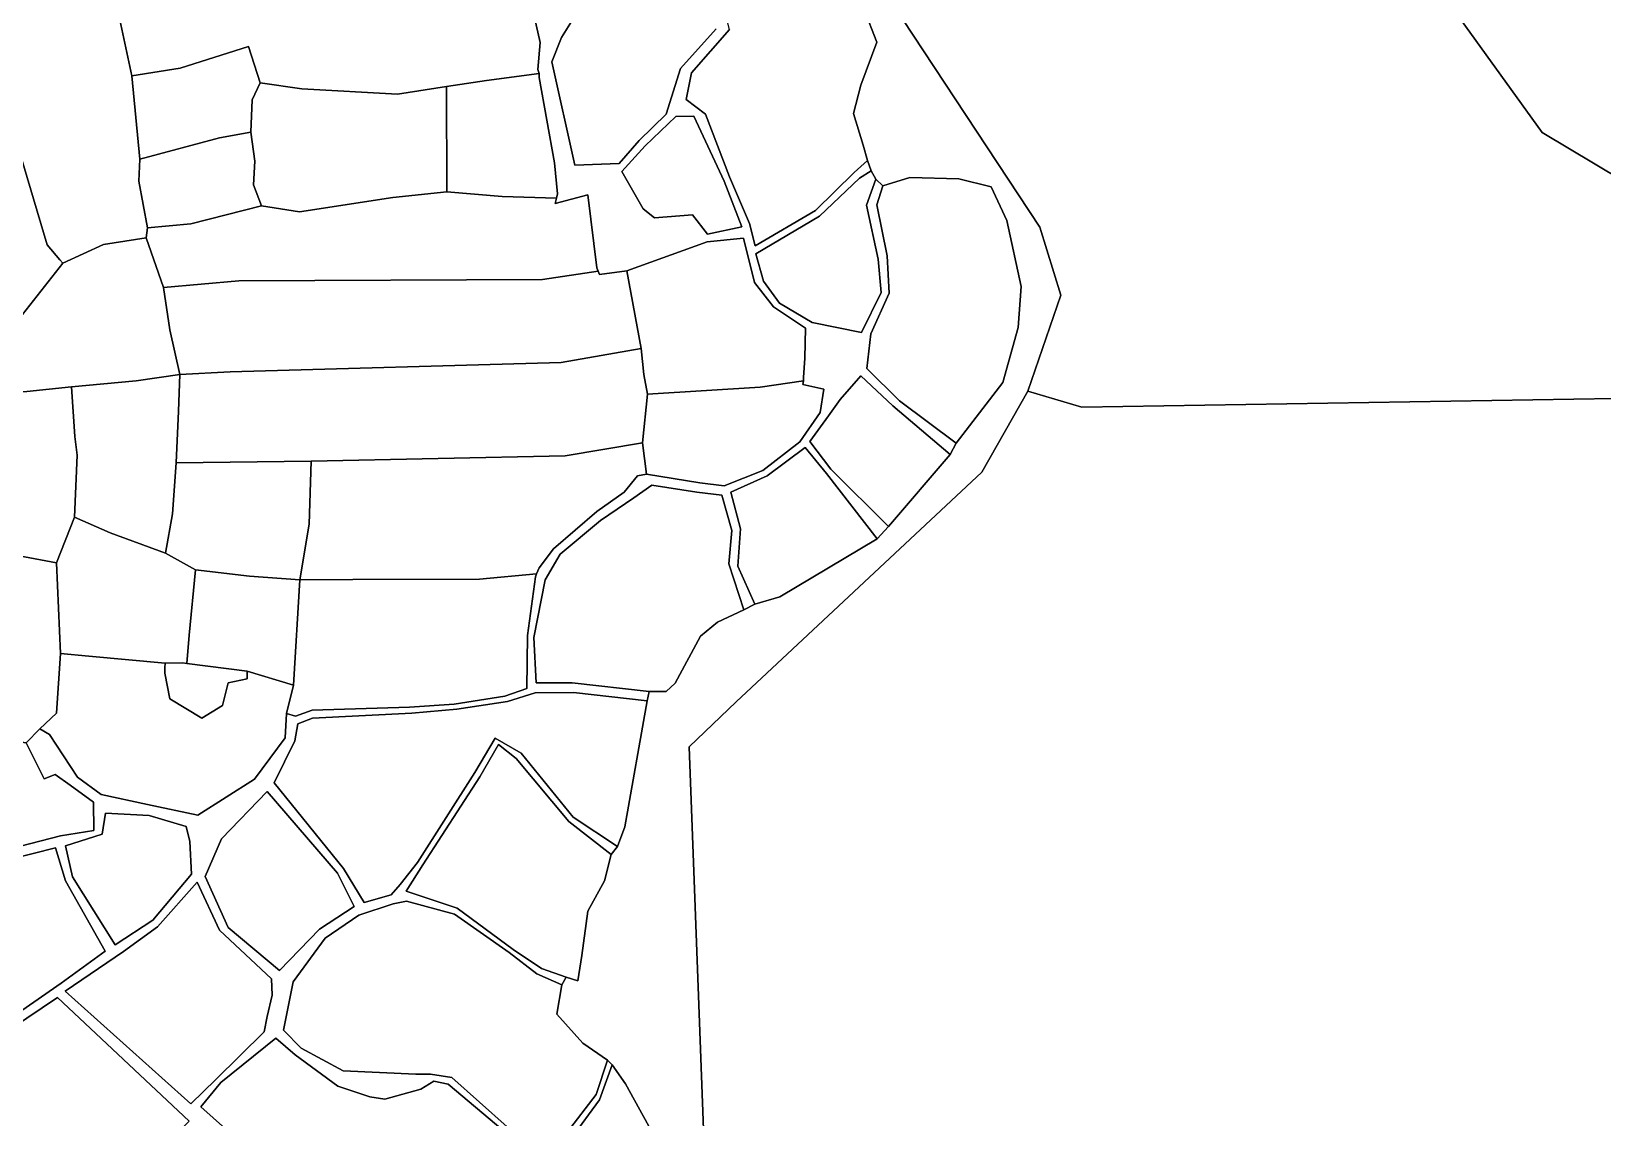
# Model space of a CAD drawing. Extents: x 542555 to 550520, y 1840485 to 1846995.
# Drawn here: x 547859.2 to 548005.7, y 1841686.8 to 1841788 of the extents above; entities that cross this region are included whole.
import ezdxf

# ---------------------------------------------------------------- set-up
doc = ezdxf.new("R2010")
doc.units = 0
doc.layers.add('Level 30', color=7, linetype='Continuous')

msp = doc.modelspace()

# ---------------------------------------------------------------- linework, layer by layer
at = {"layer": 'Level 30'}
for points in [[(548014.88, 1841769.74), (548000.05, 1841778.57), (547990.99, 1841791.19), (547996.14, 1841794.86), (547998.24, 1841796.77), (547999.26, 1841797.7), (548001.32, 1841802.09), (547999.56, 1841808.66), (547996.99, 1841815.98), (547992.3, 1841823.97), (547987.61, 1841832.72), (547983.07, 1841839.02), (547987.34, 1841842.76), (547988.04, 1841843.32), (547990.56, 1841843.4), (548000.69, 1841844.06), (548003.53, 1841845.29), (548006.06, 1841843.94)], [(547936.47, 1841795.18), (547953.23, 1841769.76), (547955.19, 1841763.43), (547952.11, 1841754.46), (547947.83, 1841746.91), (547924.92, 1841725.52), (547920.53, 1841721.32), (547922.21, 1841676.53)], [(548014.48, 1841753.9), (547957.14, 1841752.97), (547952.11, 1841754.46), (547955.19, 1841763.43), (547953.23, 1841769.76), (547936.47, 1841795.18)], [(547850.72, 1841710.11), (547861.95, 1841713.01), (547865.03, 1841713.52), (547865, 1841716.15), (547862.84, 1841717.75), (547861.43, 1841718.72), (547860.4, 1841718.33), (547858.74, 1841721.7), (547860.01, 1841723), (547860.9, 1841722.46), (547863.51, 1841718.47), (547865.74, 1841716.86), (547870.06, 1841715.95), (547874.73, 1841714.94), (547880.02, 1841718.31), (547882.87, 1841722.15), (547883, 1841724.41), (547883.83, 1841724.17), (547885.4, 1841724.74), (547894.48, 1841725), (547898.64, 1841725.29), (547903.36, 1841726.02), (547905.4, 1841726.76), (547905.46, 1841731.68), (547906.21, 1841737.17), (547906.32, 1841737.45), (547906.55, 1841738.01), (547907.9, 1841739.77), (547911.94, 1841743.24), (547914.47, 1841745.05), (547915.72, 1841746.58), (547916.56, 1841746.73), (547921.53, 1841745.91), (547923.79, 1841745.64), (547927.41, 1841747.07), (547930.84, 1841749.73), (547932.75, 1841752.49), (547933.08, 1841754.64), (547931.13, 1841755.08), (547931.2, 1841755.43), (547931.2, 1841755.74), (547931.33, 1841757.53), (547931.39, 1841760.34), (547928.4, 1841762.32), (547926.63, 1841764.59), (547925.61, 1841768.72), (547922.21, 1841768.4), (547914.74, 1841765.69), (547912.19, 1841765.34), (547912.06, 1841765.66), (547911.93, 1841765.98), (547911.09, 1841772.77), (547908.05, 1841771.96), (547908.17, 1841772.46), (547908.27, 1841772.85), (547907.99, 1841775.75), (547906.56, 1841783.7), (547906.56, 1841784.09), (547906.44, 1841784.46), (547906.65, 1841786.97), (547905.08, 1841793.87)], [(547905.08, 1841793.87), (547906.65, 1841786.97), (547906.44, 1841784.46), (547906.56, 1841784.09), (547901.64, 1841783.44), (547897.93, 1841782.88), (547893.35, 1841782.17), (547884.42, 1841782.65), (547880.55, 1841783.21), (547879.46, 1841786.6), (547873.08, 1841784.57), (547868.57, 1841783.87), (547867.18, 1841790.39)], [(547923.07, 1841788.25), (547919.72, 1841784.55), (547918.4, 1841780.29), (547915.89, 1841777.83), (547914.01, 1841775.69), (547909.87, 1841775.53), (547907.75, 1841785.16), (547908.63, 1841787.43), (547911.42, 1841791.93)], [(547911.42, 1841791.93), (547908.63, 1841787.43), (547907.75, 1841785.16), (547909.87, 1841775.53), (547914.01, 1841775.69), (547915.89, 1841777.83), (547918.4, 1841780.29), (547919.72, 1841784.55), (547923.07, 1841788.25)], [(547990.99, 1841791.19), (548000.05, 1841778.57), (548014.88, 1841769.74)], [(547917.12, 1841685.34), (547914.6, 1841689.89), (547913.35, 1841691.66), (547912.94, 1841692.1), (547910.64, 1841693.68), (547908.19, 1841696.4), (547908.66, 1841699.11), (547909.07, 1841699.83), (547910.15, 1841699.49), (547910.52, 1841701.86), (547911.09, 1841705.99), (547912.64, 1841708.83), (547913.27, 1841711.29), (547913.86, 1841712.03), (547914.54, 1841713.86), (547916.62, 1841725.61), (547916.81, 1841726.47), (547918.41, 1841726.47), (547919.23, 1841727.26), (547921.61, 1841731.63), (547923.17, 1841732.92), (547925.64, 1841734.07), (547926.66, 1841734.61), (547929, 1841735.3), (547938.05, 1841740.7), (547939.12, 1841741.85), (547944.86, 1841748.55), (547945.43, 1841749.62), (547949.77, 1841755.28), (547951.2, 1841760.41), (547951.5, 1841764.22), (547950.14, 1841770.38), (547948.68, 1841773.53), (547945.68, 1841774.26), (547941.11, 1841774.38), (547938.59, 1841773.61), (547937.95, 1841774.22), (547937.51, 1841775.01), (547937.17, 1841775.97), (547936.77, 1841777.4), (547935.85, 1841780.36), (547936.55, 1841783.01), (547938.04, 1841787), (547936.81, 1841790.12)], [(547924.29, 1841788.19), (547920.77, 1841784.15), (547920.27, 1841781.67), (547922.05, 1841780.29), (547924.31, 1841774.44), (547926.15, 1841770.1), (547926.68, 1841768.02), (547932.3, 1841771.32), (547935.93, 1841774.86), (547937.17, 1841775.97), (547937.51, 1841775.01), (547936.43, 1841774.33), (547932.69, 1841770.77), (547926.76, 1841767.26), (547927.46, 1841764.71), (547928.96, 1841762.67), (547931.99, 1841760.87), (547936.61, 1841759.95), (547938.45, 1841763.67), (547938.16, 1841766.77), (547937.07, 1841771.81), (547937.95, 1841774.22), (547938.59, 1841773.61), (547938.04, 1841771.83), (547939, 1841767.1), (547939.19, 1841763.61), (547937.48, 1841759.82), (547937.1, 1841756.58), (547940.13, 1841753.58), (547945.43, 1841749.62), (547944.86, 1841748.55), (547939.51, 1841753.1), (547936.54, 1841755.91), (547934.6, 1841753.68), (547933.54, 1841752.16), (547931.78, 1841749.78), (547933.76, 1841747.21), (547939.12, 1841741.85), (547938.05, 1841740.7), (547933.35, 1841746.8), (547931.35, 1841749.23), (547927.82, 1841746.59), (547924.42, 1841745.04), (547925.33, 1841741.64), (547925.07, 1841738.14), (547926.66, 1841734.61), (547925.64, 1841734.07), (547924.24, 1841738.36), (547924.51, 1841741.49), (547923.57, 1841744.77), (547921.25, 1841745.04), (547917.05, 1841745.69), (547915.37, 1841744.53), (547912.26, 1841742.42), (547908.52, 1841739.27), (547907.11, 1841736.88), (547906.06, 1841731.49), (547906.29, 1841727.28), (547909.63, 1841727.27), (547916.81, 1841726.47), (547916.62, 1841725.61), (547909.75, 1841726.37), (547906.19, 1841726.36), (547903.59, 1841725.55), (547898.87, 1841724.82), (547894.69, 1841724.45), (547885.42, 1841723.98), (547884.06, 1841723.46), (547883.79, 1841721.87), (547881.84, 1841717.96), (547888.32, 1841709.96), (547890.23, 1841706.8), (547892.77, 1841707.52), (547893.6, 1841708.47), (547895.21, 1841710.54), (547900.57, 1841718.93), (547902.44, 1841722.13), (547904.89, 1841720.73), (547909.72, 1841714.75), (547913.86, 1841712.03), (547913.27, 1841711.29), (547909.31, 1841714.35), (547904.42, 1841720.23), (547902.76, 1841721.54), (547901.03, 1841718.51), (547895.72, 1841710.31), (547894.15, 1841707.85), (547898.92, 1841706.28), (547904.13, 1841702.41), (547906.77, 1841700.65), (547909.07, 1841699.83), (547908.66, 1841699.11), (547906.33, 1841700.14), (547903.77, 1841702.13), (547898.65, 1841705.72), (547894.18, 1841706.94), (547892.96, 1841706.69), (547889.74, 1841705.62), (547886.62, 1841703.49), (547883.63, 1841699.39), (547882.71, 1841694.9), (547884.36, 1841693.22), (547888.3, 1841691.12), (547895.05, 1841690.8), (547896.44, 1841690.79), (547898.4, 1841690.48), (547903.58, 1841685.9)], [(548036.43, 1841658.66), (547988.9, 1841653.66), (547976.49, 1841654.33), (547922.39, 1841644.75), (547919.16, 1841656.52), (547922.21, 1841676.53), (547920.53, 1841721.32), (547924.92, 1841725.52), (547947.83, 1841746.91), (547952.11, 1841754.46), (547957.14, 1841752.97), (548014.48, 1841753.9)], [(547873.92, 1841686.42), (547861.66, 1841697.95), (547857.36, 1841695.04)], [(547909.1, 1841685.29), (547911.86, 1841688.89), (547912.94, 1841692.1), (547913.35, 1841691.66), (547912.17, 1841688.39), (547909.55, 1841684.8)]]:
    msp.add_lwpolyline(points, dxfattribs=at)
for points in [[(547870.04, 1841769.68), (547869.91, 1841768.77), (547865.95, 1841768.13), (547862.16, 1841766.4), (547861.87, 1841766.7), (547860.7, 1841768.11), (547857.3, 1841779.51), (547855.45, 1841784.14), (547853.05, 1841788.38), (547854.13, 1841789.45), (547856.22, 1841789.67), (547861, 1841791.79), (547861.33, 1841791.97), (547865.94, 1841794.95), (547867.18, 1841790.39), (547868.57, 1841783.87), (547869.33, 1841776.11), (547869.23, 1841774.03)], [(547936.77, 1841777.4), (547937.17, 1841775.97), (547935.93, 1841774.86), (547932.3, 1841771.32), (547926.68, 1841768.02), (547926.15, 1841770.1), (547924.31, 1841774.44), (547922.05, 1841780.29), (547920.27, 1841781.67), (547920.77, 1841784.15), (547924.29, 1841788.19), (547923.66, 1841790.77), (547922.63, 1841793.26), (547931.07, 1841794.29), (547934.71, 1841792.68), (547936.81, 1841790.12), (547938.04, 1841787), (547936.55, 1841783.01), (547935.85, 1841780.36)], [(547862.16, 1841766.4), (547858.38, 1841761.63), (547854.17, 1841765.61), (547850.86, 1841770.74), (547843.11, 1841780.9), (547845.69, 1841783.6), (547848.15, 1841785.88), (547848.5, 1841785.15), (547850.32, 1841783.67), (547852.55, 1841783.11), (547854.85, 1841783.5), (547855.45, 1841784.14), (547857.3, 1841779.51), (547860.7, 1841768.11), (547861.87, 1841766.7)], [(547868.57, 1841783.87), (547873.08, 1841784.57), (547879.46, 1841786.6), (547880.55, 1841783.21), (547879.8, 1841781.62), (547879.69, 1841778.6), (547876.76, 1841778.08), (547869.33, 1841776.11)], [(547884.22, 1841771.19), (547880.68, 1841771.74), (547879.94, 1841773.69), (547880.04, 1841775.91), (547879.69, 1841778.6), (547879.8, 1841781.62), (547880.55, 1841783.21), (547884.42, 1841782.65), (547893.35, 1841782.17), (547897.93, 1841782.88), (547897.96, 1841773.04), (547892.9, 1841772.52)], [(547908.27, 1841772.85), (547908.17, 1841772.46), (547903.11, 1841772.61), (547897.96, 1841773.04), (547897.93, 1841782.88), (547901.64, 1841783.44), (547906.56, 1841784.09), (547906.56, 1841783.7), (547907.99, 1841775.75)], [(547923.81, 1841774.04), (547925.44, 1841769.79), (547922.25, 1841769.1), (547920.85, 1841770.91), (547917.3, 1841770.64), (547916.25, 1841771.48), (547914.26, 1841774.95), (547916.45, 1841777.34), (547919.3, 1841780.06), (547920.97, 1841780.11)], [(547925.44, 1841769.79), (547923.81, 1841774.04), (547920.97, 1841780.11), (547919.3, 1841780.06), (547916.45, 1841777.34), (547914.26, 1841774.95), (547916.25, 1841771.48), (547917.3, 1841770.64), (547920.85, 1841770.91), (547922.25, 1841769.1)], [(547874.07, 1841770.08), (547870.04, 1841769.68), (547869.23, 1841774.03), (547869.33, 1841776.11), (547876.76, 1841778.08), (547879.69, 1841778.6), (547880.04, 1841775.91), (547879.94, 1841773.69), (547880.68, 1841771.74)], [(547937.95, 1841774.22), (547937.07, 1841771.81), (547938.16, 1841766.77), (547938.45, 1841763.67), (547936.61, 1841759.95), (547931.99, 1841760.87), (547928.96, 1841762.67), (547927.46, 1841764.71), (547926.76, 1841767.26), (547932.69, 1841770.77), (547936.43, 1841774.33), (547937.51, 1841775.01)], [(547949.77, 1841755.28), (547945.43, 1841749.62), (547940.13, 1841753.58), (547937.1, 1841756.58), (547937.48, 1841759.82), (547939.19, 1841763.61), (547939, 1841767.1), (547938.04, 1841771.83), (547938.59, 1841773.61), (547941.11, 1841774.38), (547945.68, 1841774.26), (547948.68, 1841773.53), (547950.14, 1841770.38), (547951.5, 1841764.22), (547951.2, 1841760.41)], [(547878.55, 1841764.74), (547871.55, 1841764.13), (547869.91, 1841768.77), (547870.04, 1841769.68), (547874.07, 1841770.08), (547880.68, 1841771.74), (547884.22, 1841771.19), (547892.9, 1841772.52), (547897.96, 1841773.04), (547903.11, 1841772.61), (547908.17, 1841772.46), (547908.05, 1841771.96), (547911.09, 1841772.77), (547911.93, 1841765.98), (547912.06, 1841765.66), (547906.87, 1841764.87)], [(547868.99, 1841755.44), (547862.97, 1841754.86), (547858.79, 1841754.43), (547855.49, 1841754.31), (547854.86, 1841754.27), (547853.5, 1841757.09), (547856.12, 1841758.99), (547858.38, 1841761.63), (547862.16, 1841766.4), (547865.95, 1841768.13), (547869.91, 1841768.77), (547871.55, 1841764.13), (547872.13, 1841760.19), (547873.06, 1841756.02)], [(547931.2, 1841755.74), (547931.2, 1841755.43), (547927.16, 1841754.85), (547916.65, 1841754.19), (547916.32, 1841756.01), (547916.07, 1841758.46), (547914.74, 1841765.69), (547922.21, 1841768.4), (547925.61, 1841768.72), (547926.63, 1841764.59), (547928.4, 1841762.32), (547931.39, 1841760.34), (547931.33, 1841757.53)], [(547914.74, 1841765.69), (547916.07, 1841758.46), (547908.62, 1841757.14), (547877.74, 1841756.28), (547873.06, 1841756.02), (547872.13, 1841760.19), (547871.55, 1841764.13), (547878.55, 1841764.74), (547906.87, 1841764.87), (547912.06, 1841765.66), (547912.19, 1841765.34)], [(547916.65, 1841754.19), (547916.2, 1841749.64), (547908.98, 1841748.45), (547885.3, 1841747.93), (547872.72, 1841747.78), (547872.94, 1841752.6), (547873.06, 1841756.02), (547877.74, 1841756.28), (547908.62, 1841757.14), (547916.07, 1841758.46), (547916.32, 1841756.01)], [(547862.97, 1841754.86), (547868.99, 1841755.44), (547873.06, 1841756.02), (547872.94, 1841752.6), (547872.72, 1841747.78), (547872.39, 1841743.03), (547871.71, 1841739.36), (547866.58, 1841741.25), (547863.23, 1841742.72), (547863.48, 1841748.5), (547863.28, 1841750.25)], [(547931.13, 1841755.08), (547933.08, 1841754.64), (547932.75, 1841752.49), (547930.84, 1841749.73), (547927.41, 1841747.07), (547923.79, 1841745.64), (547921.53, 1841745.91), (547916.56, 1841746.73), (547916.2, 1841749.64), (547916.65, 1841754.19), (547927.16, 1841754.85), (547931.2, 1841755.43)], [(547944.86, 1841748.55), (547939.12, 1841741.85), (547933.76, 1841747.21), (547931.78, 1841749.78), (547933.54, 1841752.16), (547934.6, 1841753.68), (547936.54, 1841755.91), (547939.51, 1841753.1)], [(547863.48, 1841748.5), (547863.23, 1841742.72), (547861.56, 1841738.45), (547856.07, 1841739.48), (547851.23, 1841739.7), (547852.71, 1841745.57), (547854.16, 1841749.87), (547854.86, 1841754.27), (547855.49, 1841754.31), (547858.79, 1841754.43), (547862.97, 1841754.86), (547863.28, 1841750.25)], [(547916.2, 1841749.64), (547916.56, 1841746.73), (547915.72, 1841746.58), (547914.47, 1841745.05), (547911.94, 1841743.24), (547907.9, 1841739.77), (547906.55, 1841738.01), (547906.32, 1841737.45), (547900.98, 1841736.93), (547889.19, 1841736.92), (547884.25, 1841736.87), (547885.12, 1841742.07), (547885.3, 1841747.93), (547908.98, 1841748.45)], [(547929, 1841735.3), (547926.66, 1841734.61), (547925.07, 1841738.14), (547925.33, 1841741.64), (547924.42, 1841745.04), (547927.82, 1841746.59), (547931.35, 1841749.23), (547933.35, 1841746.8), (547938.05, 1841740.7)], [(547885.12, 1841742.07), (547884.25, 1841736.87), (547879.55, 1841737.22), (547874.51, 1841737.82), (547871.71, 1841739.36), (547872.39, 1841743.03), (547872.72, 1841747.78), (547885.3, 1841747.93)], [(547918.41, 1841726.47), (547916.81, 1841726.47), (547909.63, 1841727.27), (547906.29, 1841727.28), (547906.06, 1841731.49), (547907.11, 1841736.88), (547908.52, 1841739.27), (547912.26, 1841742.42), (547915.37, 1841744.53), (547917.05, 1841745.69), (547921.25, 1841745.04), (547923.57, 1841744.77), (547924.51, 1841741.49), (547924.24, 1841738.36), (547925.64, 1841734.07), (547923.17, 1841732.92), (547921.61, 1841731.63), (547919.23, 1841727.26)], [(547871.71, 1841739.36), (547874.51, 1841737.82), (547873.93, 1841731.73), (547873.71, 1841729.09), (547873.32, 1841729.14), (547871.69, 1841729.1), (547864.57, 1841729.77), (547861.93, 1841730), (547861.56, 1841738.45), (547863.23, 1841742.72), (547866.58, 1841741.25)], [(547861.56, 1841738.45), (547861.93, 1841730), (547861.55, 1841724.46), (547860.01, 1841723), (547858.74, 1841721.7), (547854.11, 1841722.32), (547848.3, 1841721.74), (547845.39, 1841736.22), (547845.66, 1841738.75), (547851.23, 1841739.7), (547856.07, 1841739.48)], [(547884.25, 1841736.87), (547883.65, 1841727.06), (547879.35, 1841728.38), (547873.71, 1841729.09), (547873.93, 1841731.73), (547874.51, 1841737.82), (547879.55, 1841737.22)], [(547884.25, 1841736.87), (547889.19, 1841736.92), (547900.98, 1841736.93), (547906.32, 1841737.45), (547906.21, 1841737.17), (547905.46, 1841731.68), (547905.4, 1841726.76), (547903.36, 1841726.02), (547898.64, 1841725.29), (547894.48, 1841725), (547885.4, 1841724.74), (547883.83, 1841724.17), (547883, 1841724.41), (547883.65, 1841727.06)], [(547879.35, 1841728.38), (547883.65, 1841727.06), (547883, 1841724.41), (547882.87, 1841722.15), (547880.02, 1841718.31), (547874.73, 1841714.94), (547870.06, 1841715.95), (547865.74, 1841716.86), (547863.51, 1841718.47), (547860.9, 1841722.46), (547860.01, 1841723), (547861.55, 1841724.46), (547861.93, 1841730), (547864.57, 1841729.77), (547871.69, 1841729.1), (547871.66, 1841728.67), (547871.66, 1841728.18), (547872.14, 1841725.8), (547875.1, 1841723.97), (547877.05, 1841725.17), (547877.56, 1841727.28), (547879.34, 1841727.66)], [(547873.71, 1841729.09), (547879.35, 1841728.38), (547879.34, 1841727.66), (547877.56, 1841727.28), (547877.05, 1841725.17), (547875.1, 1841723.97), (547872.14, 1841725.8), (547871.66, 1841728.18), (547871.66, 1841728.67), (547871.69, 1841729.1), (547873.32, 1841729.14)], [(547914.54, 1841713.86), (547913.86, 1841712.03), (547909.72, 1841714.75), (547904.89, 1841720.73), (547902.44, 1841722.13), (547900.57, 1841718.93), (547895.21, 1841710.54), (547893.6, 1841708.47), (547892.77, 1841707.52), (547890.23, 1841706.8), (547888.32, 1841709.96), (547881.84, 1841717.96), (547883.79, 1841721.87), (547884.06, 1841723.46), (547885.42, 1841723.98), (547894.69, 1841724.45), (547898.87, 1841724.82), (547903.59, 1841725.55), (547906.19, 1841726.36), (547909.75, 1841726.37), (547916.62, 1841725.61)], [(547865, 1841716.15), (547865.03, 1841713.52), (547861.95, 1841713.01), (547850.72, 1841710.11), (547843.39, 1841706.97), (547837.3, 1841704.66), (547832.66, 1841701.52), (547828.35, 1841699.1), (547823.87, 1841705.62), (547821.45, 1841709.75), (547832.21, 1841715.85), (547838.52, 1841718.03), (547848.3, 1841721.74), (547854.11, 1841722.32), (547858.74, 1841721.7), (547860.4, 1841718.33), (547861.43, 1841718.72), (547862.84, 1841717.75)], [(547910.15, 1841699.49), (547909.07, 1841699.83), (547906.77, 1841700.65), (547904.13, 1841702.41), (547898.92, 1841706.28), (547894.15, 1841707.85), (547895.72, 1841710.31), (547901.03, 1841718.51), (547902.76, 1841721.54), (547904.42, 1841720.23), (547909.31, 1841714.35), (547913.27, 1841711.29), (547912.64, 1841708.83), (547911.09, 1841705.99), (547910.52, 1841701.86)], [(547886.08, 1841704.3), (547882.36, 1841700.46), (547877.57, 1841704.48), (547875.41, 1841709.21), (547876.93, 1841712.73), (547881.19, 1841717.16), (547887.75, 1841709.52), (547889.31, 1841706.42)], [(547882.36, 1841700.46), (547886.08, 1841704.3), (547889.31, 1841706.42), (547887.75, 1841709.52), (547881.19, 1841717.16), (547876.93, 1841712.73), (547875.41, 1841709.21), (547877.57, 1841704.48)], [(547873.64, 1841713.88), (547873.99, 1841712.48), (547874.16, 1841709.43), (547870.53, 1841705.15), (547867.04, 1841702.85), (547863.04, 1841709.19), (547862.41, 1841712.08), (547865.82, 1841713.18), (547866.13, 1841715.12), (547870.2, 1841714.91)], [(547873.99, 1841712.48), (547873.64, 1841713.88), (547870.2, 1841714.91), (547866.13, 1841715.12), (547865.82, 1841713.18), (547862.41, 1841712.08), (547863.04, 1841709.19), (547867.04, 1841702.85), (547870.53, 1841705.15), (547874.16, 1841709.43)], [(547851.15, 1841709.28), (547861.47, 1841711.89), (547862.41, 1841708.83), (547866.11, 1841702.27), (547862, 1841699.28), (547856.89, 1841695.74), (547850.85, 1841690.31), (547848.89, 1841692.63), (547840.12, 1841699.63), (547837.88, 1841703.77), (547843.76, 1841706.11)], [(547861.47, 1841711.89), (547851.15, 1841709.28), (547843.76, 1841706.11), (547837.88, 1841703.77), (547840.12, 1841699.63), (547848.89, 1841692.63), (547850.85, 1841690.31), (547856.89, 1841695.74), (547862, 1841699.28), (547866.11, 1841702.27), (547862.41, 1841708.83)], [(547881.67, 1841698.17), (547881.19, 1841696.16), (547880.91, 1841694.75), (547876.43, 1841690.31), (547874.1, 1841688.03), (547862.37, 1841698.53), (547867.81, 1841702.22), (547870.98, 1841704.54), (547874.67, 1841708.71), (547876.77, 1841704.23), (547881.61, 1841699.69)], [(547881.19, 1841696.16), (547881.67, 1841698.17), (547881.61, 1841699.69), (547876.77, 1841704.23), (547874.67, 1841708.71), (547870.98, 1841704.54), (547867.81, 1841702.22), (547862.37, 1841698.53), (547874.1, 1841688.03), (547876.43, 1841690.31), (547880.91, 1841694.75)], [(547908.66, 1841699.11), (547908.19, 1841696.4), (547910.64, 1841693.68), (547912.94, 1841692.1), (547911.86, 1841688.89), (547909.1, 1841685.29), (547905.99, 1841683.14), (547905.58, 1841683.58), (547903.58, 1841685.9), (547898.4, 1841690.48), (547896.44, 1841690.79), (547895.05, 1841690.8), (547888.3, 1841691.12), (547884.36, 1841693.22), (547882.71, 1841694.9), (547883.63, 1841699.39), (547886.62, 1841703.49), (547889.74, 1841705.62), (547892.96, 1841706.69), (547894.18, 1841706.94), (547898.65, 1841705.72), (547903.77, 1841702.13), (547906.33, 1841700.14)], [(547849.8, 1841689.55), (547851.35, 1841689.69), (547857.36, 1841695.04), (547861.66, 1841697.95), (547873.92, 1841686.42), (547871.38, 1841683.79), (547868.32, 1841681.21), (547865.51, 1841677.61), (547861.26, 1841679.69), (547848.28, 1841683.39), (547844, 1841685.09)], [(547904.18, 1841680.17), (547896.64, 1841676.75), (547893.56, 1841674.31), (547890.64, 1841676.62), (547882.48, 1841681.11), (547875.01, 1841687.74), (547876.89, 1841690.02), (547882.01, 1841694.15), (547883.81, 1841692.61), (547887.78, 1841689.68), (547890.78, 1841688.68), (547892.16, 1841688.47), (547895.51, 1841689.4), (547896.74, 1841690.14), (547898.07, 1841689.86), (547903.17, 1841685.57), (547905.24, 1841683.12), (547905.71, 1841681.16)], [(547896.64, 1841676.75), (547904.18, 1841680.17), (547905.71, 1841681.16), (547905.24, 1841683.12), (547903.17, 1841685.57), (547898.07, 1841689.86), (547896.74, 1841690.14), (547895.51, 1841689.4), (547892.16, 1841688.47), (547890.78, 1841688.68), (547887.78, 1841689.68), (547883.81, 1841692.61), (547882.01, 1841694.15), (547876.89, 1841690.02), (547875.01, 1841687.74), (547882.48, 1841681.11), (547890.64, 1841676.62), (547893.56, 1841674.31)], [(547912.02, 1841669.19), (547910.47, 1841669.42), (547909.85, 1841670.96), (547907.56, 1841676.15), (547904.67, 1841679.65), (547906.72, 1841680.2), (547909.55, 1841684.8), (547912.17, 1841688.39), (547913.35, 1841691.66), (547914.6, 1841689.89), (547917.12, 1841685.34), (547917.87, 1841680.85), (547918, 1841675.45), (547917.4, 1841673.37), (547916.22, 1841671.28)]]:
    msp.add_lwpolyline(points, close=True, dxfattribs=at)

doc.saveas('drawing.dxf')
